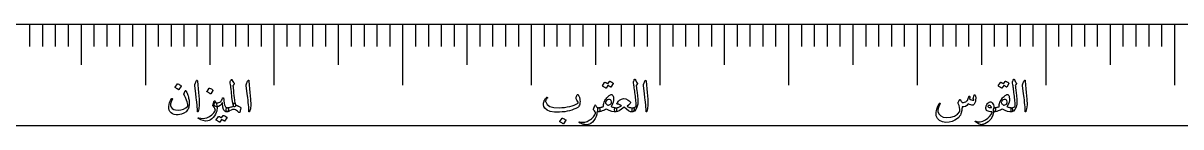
# Model space of a CAD drawing. Header units: millimetres. Extents: x 0 to 542, y -1 to 12.
# Drawn here: x 271.9 to 407.4, y 0 to 11.9 of the extents above; entities that cross this region are included whole.
import ezdxf

# ---------------------------------------------------------------- set-up
doc = ezdxf.new("R2010")
doc.units = ezdxf.units.MM
for name, color, linetype in [('CUT_OUTER', 1, 'Continuous'), ('ENGRAVE', 7, 'Continuous'), ('ENGRAVE_FINE', 8, 'Continuous'), ('TEXT', 5, 'Continuous')]:
    doc.layers.add(name, color=color, linetype=linetype)

msp = doc.modelspace()

# ---------------------------------------------------------------- linework, layer by layer
at = {"layer": 'CUT_OUTER'}
msp.add_lwpolyline([(0, 0), (542.2389, 0), (542.2389, 11.9), (0, 11.9)], close=True, dxfattribs=at)
at = {"layer": 'ENGRAVE'}
for points in [[(278.6505, 11.9), (278.6505, 7.14)], [(286.1816, 11.9), (286.1816, 4.76)], [(293.7127, 11.9), (293.7127, 7.14)], [(301.2438, 11.9), (301.2438, 4.76)], [(308.7749, 11.9), (308.7749, 7.14)], [(316.306, 11.9), (316.306, 4.76)], [(323.8371, 11.9), (323.8371, 7.14)], [(331.3682, 11.9), (331.3682, 4.76)], [(338.8993, 11.9), (338.8993, 7.14)], [(346.4304, 11.9), (346.4304, 4.76)], [(353.9615, 11.9), (353.9615, 7.14)], [(361.4926, 11.9), (361.4926, 4.76)], [(369.0237, 11.9), (369.0237, 7.14)], [(376.5548, 11.9), (376.5548, 4.76)], [(384.0859, 11.9), (384.0859, 7.14)], [(391.617, 11.9), (391.617, 4.76)], [(399.1481, 11.9), (399.1481, 7.14)], [(406.6792, 11.9), (406.6792, 4.76)]]:
    msp.add_lwpolyline(points, dxfattribs=at)
at = {"layer": 'ENGRAVE_FINE'}
for points in [[(272.6257, 11.9), (272.6257, 9.282)], [(274.1319, 11.9), (274.1319, 9.282)], [(275.6381, 11.9), (275.6381, 9.282)], [(277.1443, 11.9), (277.1443, 9.282)], [(280.1568, 11.9), (280.1568, 9.282)], [(281.663, 11.9), (281.663, 9.282)], [(283.1692, 11.9), (283.1692, 9.282)], [(284.6754, 11.9), (284.6754, 9.282)], [(287.6879, 11.9), (287.6879, 9.282)], [(289.1941, 11.9), (289.1941, 9.282)], [(290.7003, 11.9), (290.7003, 9.282)], [(292.2065, 11.9), (292.2065, 9.282)], [(295.219, 11.9), (295.219, 9.282)], [(296.7252, 11.9), (296.7252, 9.282)], [(298.2314, 11.9), (298.2314, 9.282)], [(299.7376, 11.9), (299.7376, 9.282)], [(302.75, 11.9), (302.75, 9.282)], [(304.2563, 11.9), (304.2563, 9.282)], [(305.7625, 11.9), (305.7625, 9.282)], [(307.2687, 11.9), (307.2687, 9.282)], [(310.2811, 11.9), (310.2811, 9.282)], [(311.7874, 11.9), (311.7874, 9.282)], [(313.2936, 11.9), (313.2936, 9.282)], [(314.7998, 11.9), (314.7998, 9.282)], [(317.8122, 11.9), (317.8122, 9.282)], [(319.3185, 11.9), (319.3185, 9.282)], [(320.8247, 11.9), (320.8247, 9.282)], [(322.3309, 11.9), (322.3309, 9.282)], [(325.3433, 11.9), (325.3433, 9.282)], [(326.8496, 11.9), (326.8496, 9.282)], [(328.3558, 11.9), (328.3558, 9.282)], [(329.862, 11.9), (329.862, 9.282)], [(332.8744, 11.9), (332.8744, 9.282)], [(334.3807, 11.9), (334.3807, 9.282)], [(335.8869, 11.9), (335.8869, 9.282)], [(337.3931, 11.9), (337.3931, 9.282)], [(340.4055, 11.9), (340.4055, 9.282)], [(341.9117, 11.9), (341.9117, 9.282)], [(343.418, 11.9), (343.418, 9.282)], [(344.9242, 11.9), (344.9242, 9.282)], [(347.9366, 11.9), (347.9366, 9.282)], [(349.4428, 11.9), (349.4428, 9.282)], [(350.9491, 11.9), (350.9491, 9.282)], [(352.4553, 11.9), (352.4553, 9.282)], [(355.4677, 11.9), (355.4677, 9.282)], [(356.9739, 11.9), (356.9739, 9.282)], [(358.4802, 11.9), (358.4802, 9.282)], [(359.9864, 11.9), (359.9864, 9.282)], [(362.9988, 11.9), (362.9988, 9.282)], [(364.505, 11.9), (364.505, 9.282)], [(366.0113, 11.9), (366.0113, 9.282)], [(367.5175, 11.9), (367.5175, 9.282)], [(370.5299, 11.9), (370.5299, 9.282)], [(372.0361, 11.9), (372.0361, 9.282)], [(373.5423, 11.9), (373.5423, 9.282)], [(375.0486, 11.9), (375.0486, 9.282)], [(378.061, 11.9), (378.061, 9.282)], [(379.5672, 11.9), (379.5672, 9.282)], [(381.0734, 11.9), (381.0734, 9.282)], [(382.5797, 11.9), (382.5797, 9.282)], [(385.5921, 11.9), (385.5921, 9.282)], [(387.0983, 11.9), (387.0983, 9.282)], [(388.6045, 11.9), (388.6045, 9.282)], [(390.1108, 11.9), (390.1108, 9.282)], [(393.1232, 11.9), (393.1232, 9.282)], [(394.6294, 11.9), (394.6294, 9.282)], [(396.1356, 11.9), (396.1356, 9.282)], [(397.6419, 11.9), (397.6419, 9.282)], [(400.6543, 11.9), (400.6543, 9.282)], [(402.1605, 11.9), (402.1605, 9.282)], [(403.6667, 11.9), (403.6667, 9.282)], [(405.1729, 11.9), (405.1729, 9.282)]]:
    msp.add_lwpolyline(points, dxfattribs=at)
at = {"layer": 'TEXT'}
for points in [[(296.4858, 4.1765), (296.5197, 3.8379), (296.5517, 3.537), (296.5815, 3.2737), (296.6094, 3.0479), (296.6353, 2.8602), (296.6591, 2.7107), (296.681, 2.5995), (296.7008, 2.5266), (296.7297, 2.4326), (296.7357, 2.3547), (296.7189, 2.2929), (296.6793, 2.2472), (296.6306, 2.222), (296.5866, 2.2217), (296.5473, 2.2462), (296.5127, 2.2955), (296.4519, 2.484), (296.3877, 2.8289), (296.3202, 3.3304), (296.2494, 3.9884), (296.2242, 4.2716), (296.2023, 4.4976), (296.1839, 4.6666), (296.1687, 4.7784), (296.1096, 5.0256), (296.1019, 5.0693), (296.1002, 5.1089), (296.1046, 5.1445), (296.115, 5.1761), (296.161, 5.2534), (296.197, 5.3132), (296.2228, 5.3555), (296.2386, 5.3803), (296.2708, 5.4169), (296.2977, 5.43), (296.3192, 5.4196), (296.3353, 5.3857), (296.3646, 5.2896), (296.4146, 5.1896), (296.4855, 5.0854), (296.5772, 4.9773), (296.594, 4.9558), (296.6014, 4.9343), (296.5993, 4.9128), (296.5879, 4.8913), (296.5696, 4.8653), (296.5523, 4.8409), (296.536, 4.8182), (296.5207, 4.7972), (296.5065, 4.7779), (296.4932, 4.7603), (296.4809, 4.7443), (296.4697, 4.7301), (296.4536, 4.7059), (296.4428, 4.6817), (296.4374, 4.6575), (296.4374, 4.6333), (296.4445, 4.5806), (296.4549, 4.4869), (296.4687, 4.3522), (296.4858, 4.1765)], [(343.3411, 5.1654), (343.3774, 5.253), (343.4056, 5.3226), (343.4257, 5.374), (343.4378, 5.4072), (343.4472, 5.4284), (343.4593, 5.4435), (343.4741, 5.4526), (343.4916, 5.4556), (343.5114, 5.4522), (343.5278, 5.4421), (343.5409, 5.4253), (343.5507, 5.4018), (343.5953, 5.2866), (343.6488, 5.1828), (343.7109, 5.0905), (343.7818, 5.0095), (343.8016, 4.9837), (343.8073, 4.9544), (343.7989, 4.9218), (343.7764, 4.8859), (343.6582, 4.7193), (343.6662, 4.6447), (343.6743, 4.5715), (343.6823, 4.4996), (343.6904, 4.4291), (343.6985, 4.3599), (343.7065, 4.2921), (343.7146, 4.2256), (343.7226, 4.1604), (343.7969, 3.5571), (343.8422, 3.0856), (343.8587, 2.7456), (343.8463, 2.5374), (343.7448, 2.1595), (343.6125, 1.8804), (343.4492, 1.7), (343.2551, 1.6184), (343.2497, 1.6184), (343.2443, 1.6184), (343.239, 1.6184), (343.2336, 1.6184), (343.2017, 1.6486), (343.1812, 1.7178), (343.1721, 1.826), (343.1745, 1.9731), (343.1795, 2.0275), (343.1946, 2.0671), (343.2198, 2.092), (343.2551, 2.1021), (343.3915, 2.1293), (343.505, 2.1787), (343.5957, 2.2502), (343.6635, 2.3439), (343.659, 2.4564), (343.6508, 2.5844), (343.6388, 2.7278), (343.6232, 2.8867), (343.6042, 3.0604), (343.5822, 3.2481), (343.5572, 3.45), (343.5292, 3.666), (343.5033, 3.8782), (343.4795, 4.069), (343.4576, 4.2383), (343.4378, 4.3861), (343.4207, 4.5124), (343.4069, 4.6172), (343.3965, 4.7005), (343.3894, 4.7623), (343.3357, 5.0686), (343.334, 5.0989), (343.3344, 5.1251), (343.3367, 5.1472), (343.3411, 5.1654)], [(387.7269, 5.1654), (387.7632, 5.253), (387.7914, 5.3226), (387.8115, 5.374), (387.8236, 5.4072), (387.833, 5.4284), (387.8451, 5.4435), (387.8599, 5.4526), (387.8774, 5.4556), (387.8972, 5.4522), (387.9137, 5.4421), (387.9268, 5.4253), (387.9365, 5.4018), (387.9812, 5.2866), (388.0346, 5.1828), (388.0967, 5.0905), (388.1676, 5.0095), (388.1874, 4.9837), (388.1931, 4.9544), (388.1847, 4.9218), (388.1622, 4.8859), (388.044, 4.7193), (388.052, 4.6447), (388.0601, 4.5715), (388.0682, 4.4996), (388.0762, 4.4291), (388.0843, 4.3599), (388.0923, 4.2921), (388.1004, 4.2256), (388.1085, 4.1604), (388.1827, 3.5571), (388.228, 3.0856), (388.2445, 2.7456), (388.2321, 2.5374), (388.1306, 2.1595), (387.9983, 1.8804), (387.8351, 1.7), (387.6409, 1.6184), (387.6355, 1.6184), (387.6302, 1.6184), (387.6248, 1.6184), (387.6194, 1.6184), (387.5875, 1.6486), (387.567, 1.7178), (387.5579, 1.826), (387.5603, 1.9731), (387.5653, 2.0275), (387.5805, 2.0671), (387.6056, 2.092), (387.6409, 2.1021), (387.7773, 2.1293), (387.8908, 2.1787), (387.9815, 2.2502), (388.0493, 2.3439), (388.0448, 2.4564), (388.0366, 2.5844), (388.0247, 2.7278), (388.009, 2.8867), (387.9901, 3.0604), (387.9681, 3.2481), (387.943, 3.45), (387.915, 3.666), (387.8891, 3.8782), (387.8653, 4.069), (387.8435, 4.2383), (387.8236, 4.3861), (387.8065, 4.5124), (387.7927, 4.6172), (387.7823, 4.7005), (387.7753, 4.7623), (387.7215, 5.0686), (387.7198, 5.0989), (387.7202, 5.1251), (387.7225, 5.1472), (387.7269, 5.1654)], [(290.9343, 4.0905), (290.9793, 3.9998), (291.0229, 3.9051), (291.0653, 3.8064), (291.1062, 3.7036), (291.1452, 3.5961), (291.1815, 3.4832), (291.2151, 3.365), (291.246, 3.2414), (291.2725, 3.1183), (291.293, 2.9962), (291.3074, 2.8751), (291.3158, 2.755), (291.3182, 2.6356), (291.3145, 2.5166), (291.3048, 2.3978), (291.289, 2.2794), (291.2628, 2.1551), (291.2272, 2.0403), (291.1822, 1.9348), (291.1277, 1.8387), (290.9427, 1.6201), (290.6992, 1.4531), (290.3972, 1.3379), (290.0368, 1.2745), (289.7761, 1.2681), (289.5477, 1.3027), (289.3516, 1.3782), (289.1877, 1.4948), (289.0644, 1.6446), (288.9794, 1.8199), (288.9327, 2.0208), (288.9243, 2.2472), (288.9549, 2.487), (289.0197, 2.7174), (289.1188, 2.9384), (289.2522, 3.15), (289.2733, 3.1742), (289.2938, 3.1877), (289.3136, 3.1904), (289.3328, 3.1823), (289.3506, 3.1655), (289.3556, 3.142), (289.3479, 3.1118), (289.3274, 3.0748), (289.1944, 2.8084), (289.1285, 2.5683), (289.1299, 2.3543), (289.1984, 2.1666), (289.3237, 2.0161), (289.5007, 1.9086), (289.7294, 1.8441), (290.0099, 1.8226), (290.3488, 1.8559), (290.6508, 1.9449), (290.9158, 2.0896), (291.1439, 2.2902), (291.1486, 2.2972), (291.1519, 2.3076), (291.1539, 2.3214), (291.1546, 2.3385), (291.1469, 2.4732), (291.1183, 2.6301), (291.069, 2.8091), (290.9988, 3.0103), (290.9591, 3.1116), (290.9208, 3.2058), (290.8839, 3.293), (290.8483, 3.3731), (290.8137, 3.4458), (290.7798, 3.5108), (290.7465, 3.5681), (290.7139, 3.6176), (290.6985, 3.6435), (290.6897, 3.6673), (290.6877, 3.6891), (290.6924, 3.709), (290.8537, 4.1067), (290.8688, 4.1298), (290.8873, 4.1349), (290.9091, 4.1218), (290.9343, 4.0905)], [(289.94, 4.8967), (289.9468, 4.9034), (289.9562, 4.9074), (289.9683, 4.9087), (289.983, 4.9074), (290.0875, 4.8651), (290.1859, 4.8134), (290.2783, 4.7522), (290.3646, 4.6817), (290.373, 4.6709), (290.3767, 4.6602), (290.3757, 4.6494), (290.37, 4.6387), (290.1174, 4.2303), (290.108, 4.2205), (290.0959, 4.2182), (290.0811, 4.2232), (290.0637, 4.2356), (290.0485, 4.2464), (290.0247, 4.2625), (289.9921, 4.284), (289.9508, 4.3109), (289.9001, 4.3431), (289.8393, 4.3807), (289.7684, 4.4237), (289.6875, 4.4721), (289.6767, 4.4802), (289.6713, 4.4882), (289.6713, 4.4963), (289.6767, 4.5043)], [(292.1327, 5.2191), (292.1841, 5.3185), (292.2254, 5.3535), (292.2567, 5.3239), (292.2778, 5.2299), (292.4014, 3.9132), (292.475, 3.105), (292.4914, 2.4595), (292.4508, 1.9765), (292.3531, 1.656), (292.3353, 1.6298), (292.3195, 1.6157), (292.3057, 1.6137), (292.2939, 1.6238), (292.2845, 1.6396), (292.2778, 1.66), (292.2738, 1.6852), (292.2724, 1.7151), (292.2724, 1.9479), (292.2617, 2.1948), (292.2402, 2.4558), (292.208, 2.7309), (292.2009, 2.8027), (292.1797, 2.9969), (292.1445, 3.3133), (292.0951, 3.752), (291.9769, 4.7247), (291.9742, 4.7764), (291.9769, 4.8241), (291.9849, 4.8678), (291.9984, 4.9074)], [(293.6644, 4.3969), (293.6711, 4.4036), (293.6805, 4.4076), (293.6926, 4.4089), (293.7074, 4.4076), (293.8118, 4.3653), (293.9102, 4.3136), (294.0026, 4.2524), (294.0889, 4.1819), (294.0973, 4.1711), (294.101, 4.1604), (294.1, 4.1496), (294.0943, 4.1389), (293.8417, 3.7305), (293.8323, 3.7207), (293.8202, 3.7184), (293.8054, 3.7234), (293.788, 3.7358), (293.7729, 3.7466), (293.749, 3.7627), (293.7164, 3.7842), (293.6751, 3.8111), (293.6244, 3.8433), (293.5636, 3.8809), (293.4927, 3.9239), (293.4118, 3.9723), (293.401, 3.9804), (293.3957, 3.9884), (293.3957, 3.9965), (293.401, 4.0045)], [(298.1572, 5.2191), (298.2086, 5.3185), (298.2499, 5.3535), (298.2811, 5.3239), (298.3023, 5.2299), (298.4259, 3.9132), (298.4995, 3.105), (298.5159, 2.4595), (298.4753, 1.9765), (298.3775, 1.656), (298.3597, 1.6298), (298.3439, 1.6157), (298.3302, 1.6137), (298.3184, 1.6238), (298.309, 1.6396), (298.3023, 1.66), (298.2983, 1.6852), (298.2969, 1.7151), (298.2969, 1.9479), (298.2862, 2.1948), (298.2647, 2.4558), (298.2324, 2.7309), (298.2254, 2.8027), (298.2042, 2.9969), (298.1689, 3.3133), (298.1196, 3.752), (298.0013, 4.7247), (297.9987, 4.7764), (298.0013, 4.8241), (298.0094, 4.8678), (298.0228, 4.9074)], [(340.5196, 5.203), (340.5263, 5.2097), (340.5357, 5.2137), (340.5478, 5.2151), (340.5626, 5.2137), (340.6155, 5.1939), (340.6667, 5.1721), (340.7163, 5.1482), (340.7642, 5.1224), (340.8107, 5.0942), (340.8562, 5.0633), (340.9007, 5.0297), (340.9442, 4.9934), (340.9526, 4.9823), (340.9563, 4.9706), (340.9553, 4.9581), (340.9496, 4.945), (340.6916, 4.5366), (340.6845, 4.5312), (340.6741, 4.5312), (340.6604, 4.5366), (340.6432, 4.5473), (340.6315, 4.5572), (340.6123, 4.5708), (340.5858, 4.5881), (340.5519, 4.6091), (340.5102, 4.6342), (340.4605, 4.6636), (340.4027, 4.6973), (340.3369, 4.7354), (340.1327, 4.4184), (340.1233, 4.4086), (340.1112, 4.4063), (340.0964, 4.4113), (340.0789, 4.4237), (340.0638, 4.4345), (340.04, 4.4506), (340.0074, 4.4721), (339.9661, 4.499), (339.9154, 4.5312), (339.8546, 4.5688), (339.7837, 4.6118), (339.7027, 4.6602), (339.6944, 4.6683), (339.6907, 4.6763), (339.6917, 4.6844), (339.6974, 4.6924), (339.9607, 5.0848), (339.9674, 5.0915), (339.9768, 5.0955), (339.9889, 5.0968), (340.0037, 5.0955), (340.0487, 5.0809), (340.0924, 5.0639), (340.1347, 5.0446), (340.1757, 5.023), (340.2153, 4.9993), (340.2536, 4.9739), (340.2906, 4.9469), (340.3262, 4.9182)], [(344.6739, 5.2191), (344.7253, 5.3185), (344.7666, 5.3535), (344.7978, 5.3239), (344.819, 5.2299), (344.9426, 3.9132), (345.0161, 3.105), (345.0326, 2.4595), (344.992, 1.9765), (344.8942, 1.656), (344.8764, 1.6298), (344.8606, 1.6157), (344.8469, 1.6137), (344.8351, 1.6238), (344.8257, 1.6396), (344.819, 1.66), (344.815, 1.6852), (344.8136, 1.7151), (344.8136, 1.9479), (344.8029, 2.1948), (344.7814, 2.4558), (344.7491, 2.7309), (344.7421, 2.8027), (344.7209, 2.9969), (344.6856, 3.3133), (344.6363, 3.752), (344.518, 4.7247), (344.5153, 4.7764), (344.518, 4.8241), (344.5261, 4.8678), (344.5395, 4.9074)], [(386.8724, 5.203), (386.8791, 5.2097), (386.8885, 5.2137), (386.9006, 5.2151), (386.9154, 5.2137), (386.9683, 5.1939), (387.0195, 5.1721), (387.0691, 5.1482), (387.1169, 5.1224), (387.1634, 5.0942), (387.209, 5.0633), (387.2535, 5.0297), (387.297, 4.9934), (387.3054, 4.9823), (387.3091, 4.9706), (387.308, 4.9581), (387.3023, 4.945), (387.0444, 4.5366), (387.0373, 4.5312), (387.0269, 4.5312), (387.0131, 4.5366), (386.996, 4.5473), (386.9843, 4.5572), (386.9651, 4.5708), (386.9386, 4.5881), (386.9046, 4.6091), (386.863, 4.6342), (386.8133, 4.6636), (386.7555, 4.6973), (386.6897, 4.7354), (386.4855, 4.4184), (386.4761, 4.4086), (386.464, 4.4063), (386.4492, 4.4113), (386.4317, 4.4237), (386.4166, 4.4345), (386.3928, 4.4506), (386.3602, 4.4721), (386.3189, 4.499), (386.2681, 4.5312), (386.2073, 4.5688), (386.1365, 4.6118), (386.0555, 4.6602), (386.0471, 4.6683), (386.0434, 4.6763), (386.0444, 4.6844), (386.0501, 4.6924), (386.3135, 5.0848), (386.3202, 5.0915), (386.3296, 5.0955), (386.3417, 5.0968), (386.3565, 5.0955), (386.4015, 5.0809), (386.4452, 5.0639), (386.4875, 5.0446), (386.5285, 5.023), (386.5681, 4.9993), (386.6064, 4.9739), (386.6433, 4.9469), (386.6789, 4.9182)], [(389.0597, 5.2191), (389.1111, 5.3185), (389.1524, 5.3535), (389.1836, 5.3239), (389.2048, 5.2299), (389.3284, 3.9132), (389.402, 3.105), (389.4184, 2.4595), (389.3778, 1.9765), (389.28, 1.656), (389.2622, 1.6298), (389.2465, 1.6157), (389.2327, 1.6137), (389.2209, 1.6238), (389.2115, 1.6396), (389.2048, 1.66), (389.2008, 1.6852), (389.1994, 1.7151), (389.1994, 1.9479), (389.1887, 2.1948), (389.1672, 2.4558), (389.1349, 2.7309), (389.1279, 2.8027), (389.1067, 2.9969), (389.0715, 3.3133), (389.0221, 3.752), (388.9038, 4.7247), (388.9012, 4.7764), (388.9038, 4.8241), (388.9119, 4.8678), (388.9253, 4.9074)], [(292.4176, 0.823), (292.4008, 0.8341), (292.388, 0.8459), (292.3793, 0.8583), (292.3746, 0.8714), (292.3736, 0.8821), (292.3759, 0.8929), (292.3816, 0.9036), (292.3907, 0.9144), (292.4001, 0.9208), (292.4122, 0.9238), (292.427, 0.9234), (292.4444, 0.9198), (292.6953, 0.8637), (292.9321, 0.8459), (293.1548, 0.8663), (293.3634, 0.9251), (293.6862, 1.08), (293.9613, 1.2704), (294.1887, 1.4965), (294.3684, 1.7581), (294.3709, 1.7632), (294.3731, 1.7675), (294.3749, 1.7712), (294.3764, 1.7743), (294.3776, 1.7769), (294.3785, 1.7796), (294.379, 1.7823), (294.3791, 1.785), (294.362, 1.8932), (294.3106, 2.0188), (294.225, 2.1619), (294.105, 2.3224), (294.1007, 2.3325), (294.0983, 2.3412), (294.098, 2.3486), (294.0997, 2.3547), (294.2555, 2.9028), (294.2727, 2.9233), (294.3026, 2.9095), (294.3452, 2.8615), (294.4006, 2.7792), (294.4688, 2.6546), (294.5229, 2.5172), (294.5629, 2.3671), (294.5887, 2.2042), (294.5938, 2.1122), (294.5874, 1.9973), (294.5696, 1.8596), (294.5404, 1.699), (294.4883, 1.5264), (294.402, 1.347), (294.2814, 1.1609), (294.1265, 0.9681), (293.9596, 0.7968), (293.7974, 0.6699), (293.6398, 0.5872), (293.487, 0.5489), (293.2166, 0.5439), (292.9483, 0.5879), (292.6819, 0.6809), (292.4176, 0.823)], [(295.2874, 3.279), (295.3112, 3.2696), (295.329, 3.2522), (295.3408, 3.2266), (295.3465, 3.193), (295.3497, 3.1697), (295.3539, 3.1373), (295.3591, 3.0958), (295.3653, 3.0452), (295.3725, 2.986), (295.3807, 2.9183), (295.39, 2.8422), (295.4002, 2.7577), (295.4217, 2.5965), (295.4486, 2.4621), (295.4808, 2.3547), (295.5185, 2.2741), (295.5645, 2.2109), (295.6219, 2.1612), (295.6908, 2.1249), (295.771, 2.1021), (295.846, 2.0772), (295.8933, 2.0349), (295.9131, 1.9751), (295.9054, 1.8979), (295.8732, 1.7756), (295.8409, 1.6883), (295.8087, 1.6359), (295.7764, 1.6184), (295.6189, 1.6386), (295.4902, 1.699), (295.3905, 1.7998), (295.3196, 1.9409), (295.3063, 1.9854), (295.2934, 2.0329), (295.2808, 2.0834), (295.2686, 2.137), (295.2573, 2.1939), (295.2477, 2.2546), (295.2398, 2.3189), (295.2336, 2.3869), (295.2284, 2.4531), (295.2236, 2.5119), (295.219, 2.5633), (295.2148, 2.6073), (295.2113, 2.6432), (295.2088, 2.6704), (295.2073, 2.6889), (295.2068, 2.6986), (295.2064, 2.7031), (295.2054, 2.706), (295.2037, 2.7072), (295.2014, 2.7067), (295.1984, 2.7042), (295.1947, 2.6993), (295.1903, 2.6921), (295.1853, 2.6825), (295.0768, 2.4887), (294.9286, 2.3479), (294.7409, 2.2603), (294.5135, 2.2257), (294.4168, 2.2368), (294.3415, 2.2754), (294.2878, 2.3416), (294.2555, 2.4353), (294.2455, 2.5203), (294.2475, 2.5925), (294.2616, 2.6519), (294.2878, 2.6986), (294.32, 2.7312), (294.3523, 2.7483), (294.3845, 2.75), (294.4168, 2.7362), (294.4446, 2.7174), (294.4692, 2.704), (294.4903, 2.6959), (294.5081, 2.6932), (294.6636, 2.6879), (294.797, 2.704), (294.9082, 2.7416), (294.9972, 2.8007), (295.0492, 2.8578), (295.1033, 2.9485), (295.1594, 3.0728), (295.2175, 3.2307), (295.2279, 3.2558), (295.243, 3.2723), (295.2629, 3.28), (295.2874, 3.279)], [(336.8491, 3.6176), (336.8852, 3.5723), (336.9182, 3.5222), (336.9483, 3.4675), (336.9753, 3.408), (336.9994, 3.3442), (337.0204, 3.2763), (337.0383, 3.2045), (337.0533, 3.1285), (337.0728, 2.9761), (337.0775, 2.8249), (337.0674, 2.6751), (337.0425, 2.5266), (337.0049, 2.3943), (336.9565, 2.2875), (336.8974, 2.2062), (336.8276, 2.1504), (336.6059, 2.0332), (336.3707, 1.9288), (336.1222, 1.8371), (335.8602, 1.7581), (335.5848, 1.6926), (335.2959, 1.6412), (334.9936, 1.604), (334.6779, 1.5808), (334.086, 1.5868), (333.6004, 1.6695), (333.2208, 1.8287), (332.9474, 2.0645), (332.8352, 2.2489), (332.7835, 2.4474), (332.7922, 2.66), (332.8614, 2.8867), (332.8847, 2.9356), (332.9118, 2.9855), (332.9425, 3.0363), (332.9769, 3.0882), (333.0151, 3.1411), (333.0569, 3.1951), (333.1024, 3.25), (333.1516, 3.3059), (333.1681, 3.3217), (333.1852, 3.3314), (333.203, 3.3351), (333.2215, 3.3328), (333.2339, 3.3281), (333.2443, 3.3193), (333.2527, 3.3066), (333.2591, 3.2898), (333.2621, 3.274), (333.2604, 3.2589), (333.2541, 3.2444), (333.243, 3.2307), (333.197, 3.1759), (333.1556, 3.1191), (333.119, 3.0604), (333.0871, 2.9996), (333.0653, 2.9415), (333.0535, 2.8854), (333.0518, 2.8313), (333.0602, 2.7792), (333.2282, 2.4752), (333.5439, 2.262), (334.0074, 2.1394), (334.6188, 2.1075), (334.9548, 2.1204), (335.2751, 2.1484), (335.5796, 2.1916), (335.8683, 2.2499), (336.1415, 2.3233), (336.3996, 2.4118), (336.6427, 2.5154), (336.8705, 2.6341), (336.8484, 2.745), (336.798, 2.8679), (336.7194, 3.0029), (336.6126, 3.15), (336.6092, 3.1642), (336.6099, 3.1904), (336.6146, 3.2286), (336.6233, 3.279), (336.6257, 3.2841), (336.6274, 3.2884), (336.6284, 3.2921), (336.6287, 3.2951), (336.6462, 3.3637), (336.6717, 3.4403), (336.7053, 3.5249), (336.7469, 3.6176), (336.7654, 3.6458), (336.7886, 3.6552), (336.8165, 3.6458), (336.8491, 3.6176)], [(340.7776, 3.6552), (340.7853, 3.6551), (340.7924, 3.6545), (340.7987, 3.6537), (340.8045, 3.6525), (340.8098, 3.651), (340.8152, 3.6492), (340.8206, 3.647), (340.826, 3.6445), (340.8847, 3.5958), (340.9321, 3.5303), (340.968, 3.448), (340.9926, 3.3489), (341.013, 3.1477), (341.0046, 2.9525), (340.9674, 2.7634), (340.9012, 2.5804), (340.8817, 2.5374), (340.8609, 2.4944), (340.8387, 2.4514), (340.8152, 2.4084), (340.7904, 2.3654), (340.7642, 2.3224), (340.7366, 2.2794), (340.7077, 2.2364), (340.7897, 2.2084), (340.8689, 2.1834), (340.9455, 2.1614), (341.0194, 2.1424), (341.0906, 2.1268), (341.1592, 2.1148), (341.225, 2.1066), (341.2881, 2.1021), (341.3123, 2.0937), (341.3311, 2.0685), (341.3446, 2.0265), (341.3526, 1.9677), (341.3607, 1.8189), (341.3526, 1.7111), (341.3284, 1.6443), (341.2881, 1.6184), (341.0577, 1.6197), (340.7964, 1.6721), (340.5042, 1.7756), (340.1811, 1.9301), (340.0726, 1.879), (339.9513, 1.828), (339.8173, 1.7769), (339.6705, 1.7259), (339.5237, 1.6789), (339.4058, 1.6453), (339.3168, 1.6251), (339.2567, 1.6184), (339.2265, 1.6258), (339.2003, 1.648), (339.1781, 1.6849), (339.16, 1.7366), (339.1531, 1.7662), (339.1485, 1.7957), (339.1464, 1.8253), (339.1465, 1.8549), (339.1484, 1.8844), (339.1512, 1.914), (339.1551, 1.9435), (339.16, 1.9731), (339.1761, 2.0275), (339.1976, 2.0671), (339.2244, 2.092), (339.2567, 2.1021), (339.3336, 2.116), (339.4085, 2.131), (339.4814, 2.1469), (339.5523, 2.1639), (339.6218, 2.1819), (339.6907, 2.2008), (339.7588, 2.2208), (339.8264, 2.2418), (339.8163, 2.3624), (339.8237, 2.4877), (339.8485, 2.6177), (339.8908, 2.7524), (339.9377, 2.8608), (339.9923, 2.966), (340.0546, 3.0678), (340.1246, 3.1662), (340.2031, 3.2612), (340.2906, 3.3529), (340.3871, 3.4413), (340.4928, 3.5262), (340.575, 3.5827), (340.65, 3.623), (340.7175, 3.6472), (340.7776, 3.6552)], [(340.5357, 3.0856), (340.4098, 3.0785), (340.2899, 3.0305), (340.176, 2.9415), (340.0682, 2.8115), (340.0497, 2.7685), (340.0534, 2.7147), (340.0793, 2.6502), (340.1273, 2.575), (340.1908, 2.5045), (340.2576, 2.4541), (340.3278, 2.4239), (340.4014, 2.4138), (340.482, 2.4269), (340.568, 2.4662), (340.6594, 2.5317), (340.7561, 2.6234), (340.7484, 2.8034), (340.7091, 2.9405), (340.6382, 3.0345), (340.5357, 3.0856)], [(343.2551, 2.1021), (343.3337, 2.0903), (343.3868, 2.0551), (343.4143, 1.9963), (343.4163, 1.914), (343.3901, 1.7867), (343.3545, 1.695), (343.3095, 1.6389), (343.2551, 1.6184), (343.0075, 1.6409), (342.7593, 1.7407), (342.5104, 1.9177), (342.2609, 2.1719), (341.9461, 1.9278), (341.6791, 1.7541), (341.4598, 1.651), (341.2881, 1.6184), (341.2314, 1.6312), (341.1847, 1.6695), (341.1481, 1.7333), (341.1215, 1.8226), (341.1138, 1.9409), (341.139, 2.0268), (341.1971, 2.0806), (341.2881, 2.1021), (341.3709, 2.1101), (341.4527, 2.1236), (341.5335, 2.1424), (341.6133, 2.1666), (341.692, 2.1965), (341.7698, 2.2324), (341.8465, 2.2744), (341.9223, 2.3224), (341.8293, 2.3983), (341.7167, 2.4595), (341.5847, 2.5058), (341.4332, 2.5374), (341.4195, 2.5431), (341.4104, 2.5549), (341.406, 2.5727), (341.4064, 2.5965), (341.4319, 2.6788), (341.487, 2.7698), (341.5716, 2.8696), (341.6858, 2.9781), (341.924, 3.1208), (342.1762, 3.1729), (342.4426, 3.1343), (342.723, 3.0049), (342.842, 2.9223), (342.9246, 2.841), (342.9709, 2.7611), (342.981, 2.6825), (342.9514, 2.5978), (342.8789, 2.5051), (342.7634, 2.4044), (342.6048, 2.2955), (342.718, 2.2109), (342.8641, 2.1504), (343.0431, 2.1142), (343.2551, 2.1021)], [(383.2233, 3.5692), (383.2327, 3.5927), (383.2448, 3.6095), (383.2596, 3.6196), (383.2771, 3.623), (383.2996, 3.6203), (383.3187, 3.6122), (383.3345, 3.5988), (383.3469, 3.58), (383.3775, 3.5128), (383.3993, 3.4295), (383.4124, 3.3301), (383.4168, 3.2145), (383.405, 3.0258), (383.3698, 2.8464), (383.311, 2.6764), (383.2287, 2.5159), (383.2005, 2.4773), (383.1696, 2.4474), (383.136, 2.4262), (383.0997, 2.4138), (382.9684, 2.4054), (382.827, 2.4286), (382.6755, 2.4833), (382.5139, 2.5696), (382.3779, 2.3832), (382.217, 2.2593), (382.0313, 2.1978), (381.8207, 2.1988), (381.8138, 2.0855), (381.8039, 1.9765), (381.7909, 1.8718), (381.775, 1.7716), (381.756, 1.675), (381.734, 1.5815), (381.709, 1.4909), (381.6809, 1.4034), (381.6158, 1.2456), (381.5278, 1.0998), (381.4169, 0.9661), (381.2832, 0.8445), (380.9705, 0.6363), (380.6397, 0.4898), (380.2907, 0.4052), (379.9236, 0.3823), (379.5101, 0.4384), (379.1833, 0.5852), (378.9431, 0.8227), (378.7896, 1.1508), (378.7688, 1.2691), (378.7654, 1.4088), (378.7795, 1.57), (378.8111, 1.7528), (378.8618, 1.9529), (378.9334, 2.1612), (379.0257, 2.3775), (379.1389, 2.6019), (379.148, 2.616), (379.1591, 2.6261), (379.1722, 2.6321), (379.1873, 2.6341), (379.2024, 2.6328), (379.2155, 2.6287), (379.2266, 2.622), (379.2357, 2.6126), (379.2417, 2.5989), (379.2437, 2.5844), (379.2417, 2.5693), (379.2357, 2.5535), (379.0919, 2.2549), (378.9992, 2.0094), (378.9576, 1.8169), (378.967, 1.6775), (379.1027, 1.3702), (379.3163, 1.1468), (379.6078, 1.0074), (379.9773, 0.952), (380.4939, 0.9849), (380.9312, 1.1159), (381.2893, 1.345), (381.5681, 1.6721), (381.5671, 1.8878), (381.5318, 2.1155), (381.4623, 2.3553), (381.3585, 2.6073), (381.3454, 2.6328), (381.3383, 2.6556), (381.3373, 2.6758), (381.3424, 2.6932), (381.3712, 2.7532), (381.3988, 2.8095), (381.425, 2.862), (381.4498, 2.9109), (381.4734, 2.9554), (381.4955, 2.9949), (381.5163, 3.0293), (381.5358, 3.0587), (381.5469, 3.0711), (381.5587, 3.0762), (381.5711, 3.0738), (381.5842, 3.0641), (381.5909, 3.0567), (381.6003, 3.0452), (381.6124, 3.0298), (381.6272, 3.0103), (381.644, 2.9868), (381.6621, 2.9593), (381.6816, 2.9277), (381.7024, 2.8921), (381.7447, 2.8236), (381.7804, 2.7739), (381.8092, 2.7429), (381.8314, 2.7309), (381.9711, 2.7191), (382.1109, 2.7429), (382.2506, 2.8024), (382.3903, 2.8975), (382.441, 2.9606), (382.4911, 3.0641), (382.5405, 3.2078), (382.5892, 3.3919), (382.5939, 3.4093), (382.6026, 3.4241), (382.6154, 3.4362), (382.6322, 3.4456), (382.6479, 3.4517), (382.6631, 3.4537), (382.6775, 3.4517), (382.6913, 3.4456), (382.7118, 3.412), (382.7195, 3.3489), (382.7145, 3.2562), (382.6967, 3.1339), (382.8051, 3.0674), (382.921, 3.0238), (383.0443, 3.0029), (383.175, 3.0049), (383.1733, 3.0442), (383.1682, 3.0762), (383.1598, 3.1007), (383.1481, 3.1178), (383.1346, 3.1339), (383.1266, 3.15), (383.1239, 3.1662), (383.1266, 3.1823)], [(385.502, 1.5593), (385.376, 1.1169), (385.1648, 0.7464), (384.8682, 0.4478), (384.4863, 0.2211), (384.4329, 0.1981), (384.3801, 0.1774), (384.3281, 0.1591), (384.2767, 0.1432), (384.2263, 0.1299), (384.1772, 0.1197), (384.1295, 0.1125), (384.0832, 0.1083), (383.9676, 0.1247), (383.8145, 0.1848), (383.6237, 0.2886), (383.3953, 0.4361), (383.3708, 0.4572), (383.3563, 0.4777), (383.352, 0.4975), (383.3577, 0.5167), (383.3704, 0.5315), (383.3872, 0.5382), (383.4081, 0.5368), (383.4329, 0.5274), (383.6704, 0.4505), (383.9367, 0.4509), (384.232, 0.5284), (384.5561, 0.6833), (384.8208, 0.863), (385.0398, 1.0743), (385.2131, 1.3171), (385.3408, 1.5915), (385.3397, 1.6013), (385.3367, 1.609), (385.3317, 1.6147), (385.3246, 1.6184), (385.1396, 1.6291), (384.982, 1.6506), (384.852, 1.6829), (384.7496, 1.7259), (384.6703, 1.7924), (384.6206, 1.8844), (384.6005, 2.002), (384.6099, 2.1451), (384.6129, 2.164), (384.6166, 2.1834), (384.6209, 2.203), (384.626, 2.223), (384.6317, 2.2437), (384.6381, 2.2653), (384.6451, 2.288), (384.6529, 2.3117), (384.716, 2.4652), (384.7926, 2.5925), (384.8826, 2.6936), (384.9861, 2.7685), (385.0919, 2.8095), (385.1889, 2.8088), (385.2773, 2.7665), (385.3569, 2.6825), (385.4264, 2.5656), (385.4791, 2.4299), (385.5151, 2.2754), (385.5342, 2.1021), (385.5448, 2.1022), (385.5551, 2.1027), (385.565, 2.1036), (385.5745, 2.1048), (385.5841, 2.1059), (385.594, 2.1068), (385.6043, 2.1073), (385.6148, 2.1075), (385.6511, 2.0997), (385.6793, 2.0766), (385.6995, 2.0379), (385.7116, 1.9838), (385.7166, 1.9244), (385.7156, 1.8643), (385.7086, 1.8035), (385.6955, 1.742), (385.6783, 1.6879), (385.6592, 1.6493), (385.638, 1.6261), (385.6148, 1.6184), (385.5127, 1.6184), (385.5121, 1.6087), (385.51, 1.5956), (385.5067, 1.5791), (385.502, 1.5593)], [(387.1304, 3.6552), (387.1381, 3.6551), (387.1451, 3.6545), (387.1515, 3.6537), (387.1572, 3.6525), (387.1626, 3.651), (387.168, 3.6492), (387.1734, 3.647), (387.1787, 3.6445), (387.2375, 3.5958), (387.2849, 3.5303), (387.3208, 3.448), (387.3453, 3.3489), (387.3658, 3.1477), (387.3574, 2.9525), (387.3201, 2.7634), (387.254, 2.5804), (387.2345, 2.5374), (387.2137, 2.4944), (387.1915, 2.4514), (387.168, 2.4084), (387.1431, 2.3654), (387.1169, 2.3224), (387.0894, 2.2794), (387.0605, 2.2364), (387.1425, 2.2084), (387.2217, 2.1834), (387.2983, 2.1614), (387.3722, 2.1424), (387.4434, 2.1268), (387.5119, 2.1148), (387.5778, 2.1066), (387.6409, 2.1021), (387.6651, 2.0937), (387.6839, 2.0685), (387.6973, 2.0265), (387.7054, 1.9677), (387.7135, 1.8189), (387.7054, 1.7111), (387.6812, 1.6443), (387.6409, 1.6184), (387.4105, 1.6197), (387.1492, 1.6721), (386.857, 1.7756), (386.5338, 1.9301), (386.4253, 1.879), (386.3041, 1.828), (386.1701, 1.7769), (386.0233, 1.7259), (385.8765, 1.6789), (385.7586, 1.6453), (385.6696, 1.6251), (385.6095, 1.6184), (385.5792, 1.6258), (385.553, 1.648), (385.5309, 1.6849), (385.5127, 1.7366), (385.5058, 1.7662), (385.5013, 1.7957), (385.4991, 1.8253), (385.4993, 1.8549), (385.5011, 1.8844), (385.504, 1.914), (385.5079, 1.9435), (385.5127, 1.9731), (385.5289, 2.0275), (385.5503, 2.0671), (385.5772, 2.092), (385.6095, 2.1021), (385.6864, 2.116), (385.7613, 2.131), (385.8342, 2.1469), (385.905, 2.1639), (385.9746, 2.1819), (386.0434, 2.2008), (386.1116, 2.2208), (386.1791, 2.2418), (386.1691, 2.3624), (386.1764, 2.4877), (386.2013, 2.6177), (386.2436, 2.7524), (386.2905, 2.8608), (386.3451, 2.966), (386.4074, 3.0678), (386.4774, 3.1662), (386.5558, 3.2612), (386.6433, 3.3529), (386.7399, 3.4413), (386.8455, 3.5262), (386.9278, 3.5827), (387.0027, 3.623), (387.0702, 3.6472), (387.1304, 3.6552)], [(386.8885, 3.0856), (386.7626, 3.0785), (386.6427, 3.0305), (386.5288, 2.9415), (386.421, 2.8115), (386.4025, 2.7685), (386.4062, 2.7147), (386.4321, 2.6502), (386.4801, 2.575), (386.5436, 2.5045), (386.6104, 2.4541), (386.6806, 2.4239), (386.7542, 2.4138), (386.8348, 2.4269), (386.9208, 2.4662), (387.0121, 2.5317), (387.1089, 2.6234), (387.1011, 2.8034), (387.0618, 2.9405), (386.991, 3.0345), (386.8885, 3.0856)], [(296.5288, 2.6502), (296.592, 2.6556), (296.6417, 2.6395), (296.6779, 2.6019), (296.7008, 2.5428), (296.7112, 2.5135), (296.7317, 2.485), (296.7623, 2.4571), (296.8029, 2.4299), (296.8284, 2.4156), (296.8566, 2.3997), (296.8875, 2.382), (296.9211, 2.3627), (296.9574, 2.3424), (296.9964, 2.3217), (297.038, 2.3008), (297.0824, 2.2794), (297.165, 2.2395), (297.2301, 2.2055), (297.2778, 2.1777), (297.3081, 2.1558), (297.3286, 2.1367), (297.3417, 2.1169), (297.3474, 2.0964), (297.3457, 2.0752), (297.3232, 1.9147), (297.2987, 1.7769), (297.2721, 1.6621), (297.2436, 1.57), (297.2362, 1.5583), (297.2248, 1.5499), (297.2093, 1.5448), (297.1898, 1.5432), (297.1653, 1.5442), (297.1455, 1.5472), (297.1304, 1.5522), (297.12, 1.5593), (296.9843, 1.6852), (296.8566, 1.7837), (296.7371, 1.8545), (296.6255, 1.8979), (296.5127, 1.9073), (296.3783, 1.8817), (296.2225, 1.8213), (296.0451, 1.7259), (295.9595, 1.6789), (295.8853, 1.6453), (295.8224, 1.6251), (295.771, 1.6184), (295.7462, 1.6228), (295.7254, 1.6359), (295.7086, 1.6577), (295.6958, 1.6883), (295.6521, 1.8633), (295.6501, 1.9906), (295.6898, 2.0702), (295.771, 2.1021), (295.858, 2.1122), (295.9471, 2.1263), (296.0381, 2.1444), (296.1311, 2.1666), (296.2258, 2.1931), (296.3219, 2.2243), (296.4193, 2.2603), (296.5181, 2.3009), (296.4865, 2.4457), (296.4778, 2.5522), (296.4919, 2.6204), (296.5288, 2.6502)], [(338.6494, 1.9516), (338.816, 2.3815), (338.8345, 2.4158), (338.8523, 2.4326), (338.8694, 2.4319), (338.8859, 2.4138), (338.9309, 2.3385), (338.9745, 2.2741), (339.0169, 2.2203), (339.0578, 2.1773), (339.1029, 2.1444), (339.1519, 2.1209), (339.205, 2.1068), (339.2621, 2.1021), (339.3185, 2.0873), (339.3588, 2.043), (339.383, 1.9691), (339.391, 1.8656), (339.383, 1.7615), (339.3588, 1.6856), (339.3185, 1.6379), (339.2621, 1.6184), (339.2187, 1.6164), (339.1747, 1.6157), (339.1301, 1.6164), (339.0847, 1.6184), (339.077, 1.6164), (339.0699, 1.6103), (339.0636, 1.6003), (339.0578, 1.5862), (339.029, 1.3319), (338.9584, 1.085), (338.8462, 0.8455), (338.6924, 0.6134), (338.5208, 0.4116), (338.3552, 0.2628), (338.1956, 0.167), (338.0421, 0.1244), (337.8977, 0.1133), (337.7654, 0.1123), (337.6451, 0.1214), (337.5369, 0.1405), (337.484, 0.1553), (337.4275, 0.1727), (337.3672, 0.1929), (337.3032, 0.2157), (337.2358, 0.2419), (337.1655, 0.2722), (337.0921, 0.3064), (337.0157, 0.3447), (336.9965, 0.3534), (336.9821, 0.3635), (336.9723, 0.3749), (336.9673, 0.3877), (336.9639, 0.4048), (336.9646, 0.4186), (336.9693, 0.429), (336.978, 0.4361), (336.9895, 0.4425), (337.0022, 0.4455), (337.0163, 0.4451), (337.0318, 0.4415), (337.2011, 0.4072), (337.3596, 0.3904), (337.5074, 0.3911), (337.6444, 0.4092), (337.78, 0.445), (337.9125, 0.4932), (338.042, 0.5538), (338.1684, 0.6269), (338.2922, 0.712), (338.4136, 0.8089), (338.5327, 0.9176), (338.6494, 1.038), (338.7371, 1.1478), (338.8066, 1.257), (338.858, 1.3655), (338.8912, 1.4733), (338.8815, 1.5485), (338.8415, 1.6345), (338.7713, 1.7313), (338.6709, 1.8387), (338.6534, 1.8619), (338.644, 1.8885), (338.6427, 1.9183), (338.6494, 1.9516)], [(385.244, 2.1612), (385.1876, 2.2596), (385.1258, 2.3291), (385.0586, 2.3698), (384.9861, 2.3815), (384.9427, 2.3701), (384.9041, 2.352), (384.8702, 2.3271), (384.841, 2.2955), (384.8316, 2.2788), (384.8302, 2.2606), (384.8369, 2.2411), (384.8517, 2.2203), (384.9071, 2.1716), (384.9874, 2.1384), (385.0925, 2.1206), (385.2225, 2.1182), (385.236, 2.1209), (385.244, 2.1289), (385.2467, 2.1424), (385.244, 2.1612)], [(295.2874, 1.1938), (295.2941, 1.2006), (295.3035, 1.2046), (295.3156, 1.2059), (295.3304, 1.2046), (295.3833, 1.1848), (295.4345, 1.1629), (295.484, 1.1391), (295.5319, 1.1132), (295.5784, 1.085), (295.6239, 1.0541), (295.6684, 1.0205), (295.7119, 0.9842), (295.7203, 0.9732), (295.724, 0.9614), (295.723, 0.949), (295.7173, 0.9359), (295.4593, 0.5274), (295.4523, 0.5221), (295.4419, 0.5221), (295.4281, 0.5274), (295.411, 0.5382), (295.3992, 0.5481), (295.3801, 0.5617), (295.3535, 0.579), (295.3196, 0.6), (295.278, 0.625), (295.2283, 0.6544), (295.1705, 0.6882), (295.1046, 0.7263), (294.9004, 0.4092), (294.891, 0.3995), (294.8789, 0.3971), (294.8642, 0.4022), (294.8467, 0.4146), (294.8316, 0.4253), (294.8077, 0.4415), (294.7751, 0.4629), (294.7338, 0.4898), (294.6831, 0.5221), (294.6223, 0.5597), (294.5514, 0.6027), (294.4705, 0.651), (294.4621, 0.6591), (294.4584, 0.6672), (294.4594, 0.6752), (294.4651, 0.6833), (294.7285, 1.0756), (294.7352, 1.0823), (294.7446, 1.0864), (294.7567, 1.0877), (294.7714, 1.0864), (294.8165, 1.0717), (294.8601, 1.0548), (294.9024, 1.0355), (294.9434, 1.0138), (294.9831, 0.9901), (295.0213, 0.9648), (295.0583, 0.9377), (295.0939, 0.909)], [(334.9735, 0.8821), (334.9802, 0.8889), (334.9896, 0.8929), (335.0017, 0.8942), (335.0165, 0.8929), (335.1209, 0.8506), (335.2193, 0.7988), (335.3117, 0.7377), (335.398, 0.6672), (335.4064, 0.6564), (335.4101, 0.6457), (335.4091, 0.6349), (335.4034, 0.6242), (335.1508, 0.2157), (335.1414, 0.206), (335.1293, 0.2036), (335.1145, 0.2087), (335.0971, 0.2211), (335.082, 0.2319), (335.0581, 0.248), (335.0255, 0.2695), (334.9842, 0.2963), (334.9335, 0.3286), (334.8727, 0.3662), (334.8018, 0.4092), (334.7209, 0.4576), (334.7101, 0.4656), (334.7047, 0.4737), (334.7047, 0.4818), (334.7101, 0.4898)]]:
    msp.add_lwpolyline(points, close=True, dxfattribs=at)

doc.saveas('drawing.dxf')
